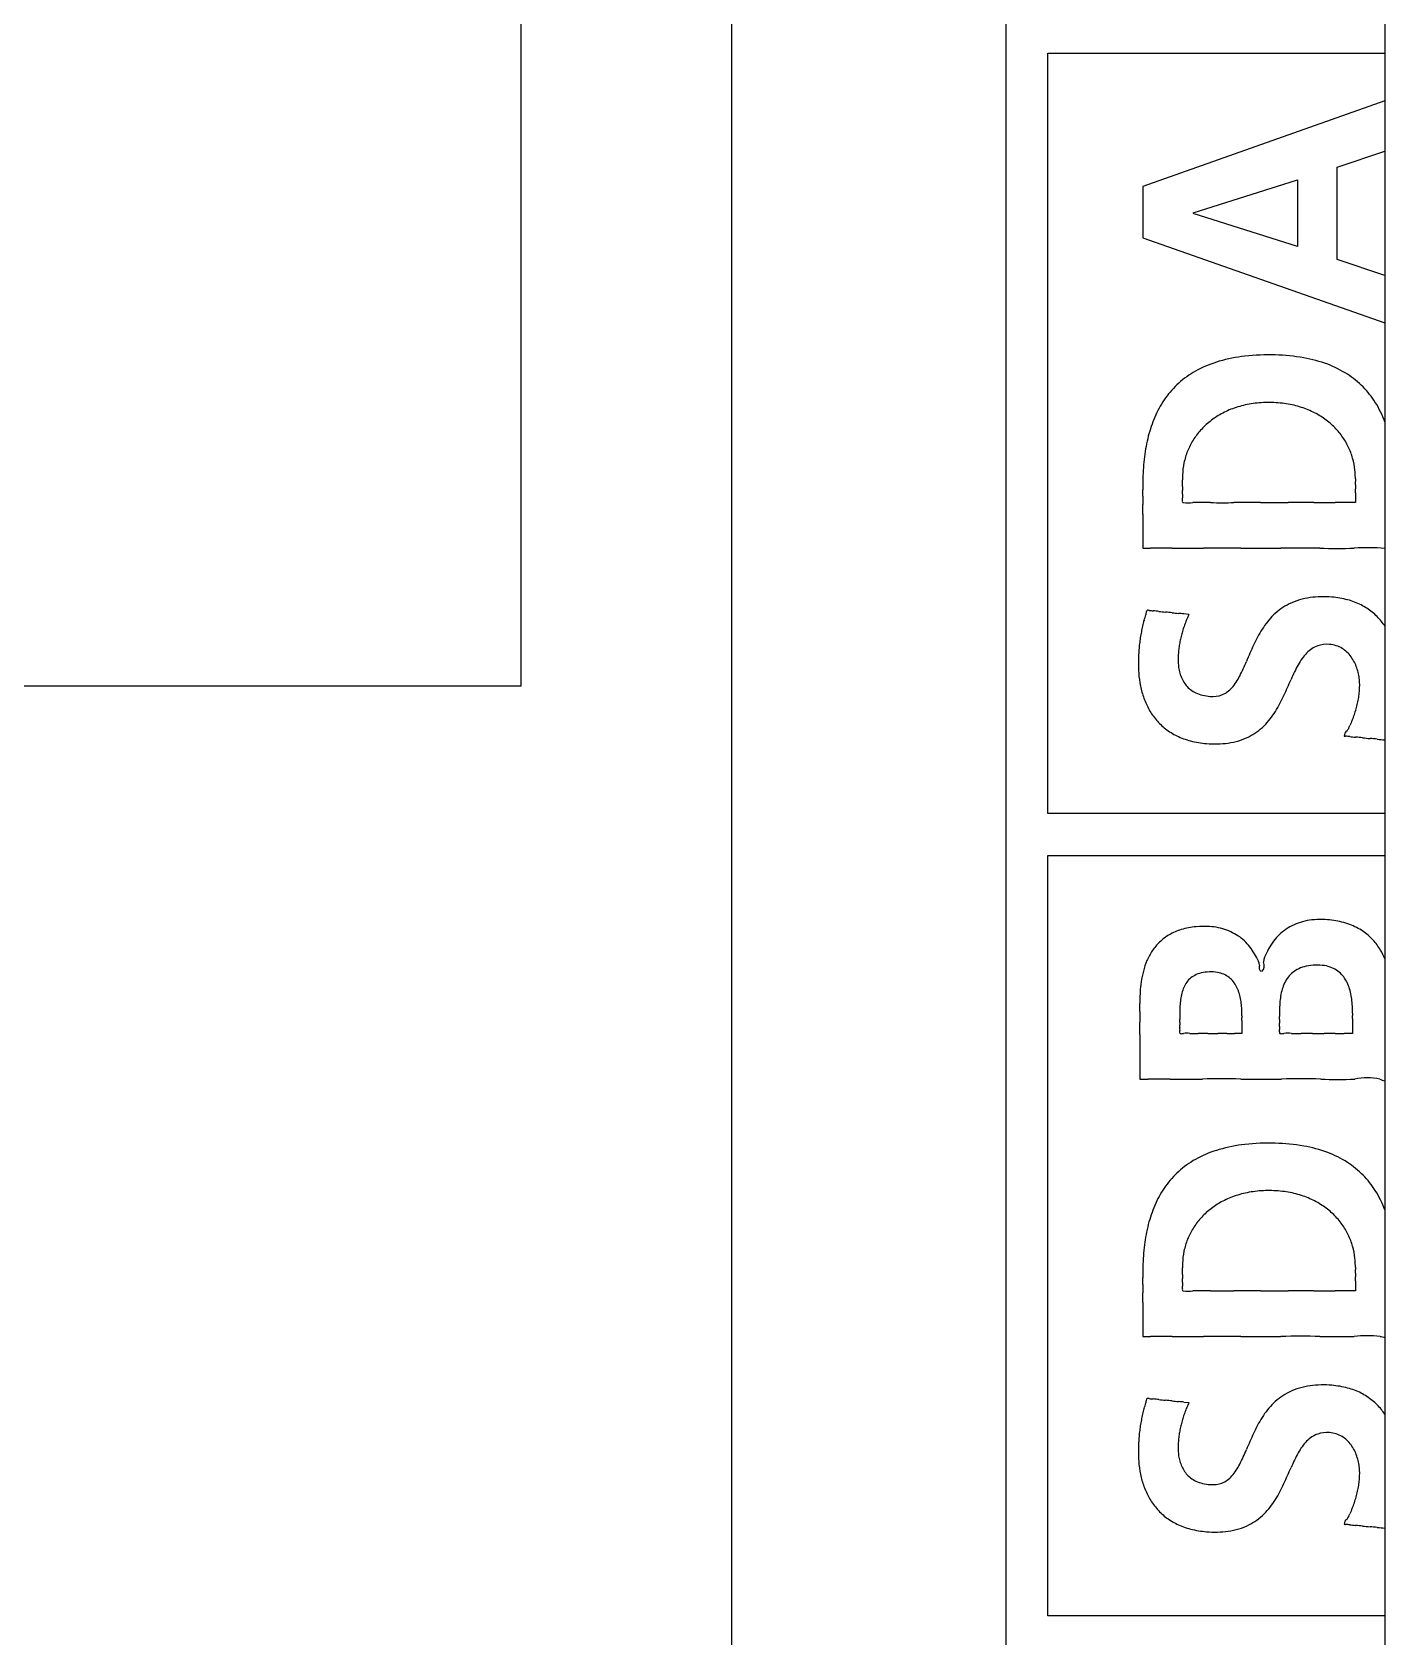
# Model space of a CAD drawing. Header units: millimetres. Extents: x 0 to 900, y 0 to 297.
# Drawn here: x 666.001 to 666.804, y 141.866 to 142.819 of the extents above; entities that cross this region are included whole.
import ezdxf

# ---------------------------------------------------------------- set-up
doc = ezdxf.new("R2010")
doc.units = ezdxf.units.MM
doc.layers.add('전장품', color=3, linetype='Continuous')

# ---------------------------------------------------------------- blocks, each defined once
blk = doc.blocks.new('STOPPER1')
at = {"layer": '전장품', "color": 0}
for q in [(0, 22.5), (10, -22.5)]:
    blk.add_line((0, -22.5), q, dxfattribs=at)

msp = doc.modelspace()

# ---------------------------------------------------------------- linework, layer by layer
at = {"color": 7, "linetype": 'Continuous'}
for p, q in [((666.41628072, 139.68042821), (666.41628072, 150.80542821)), ((666.80378072, 143.82292946), (666.80378072, 141.34292821)), ((666.57878197, 143.72099946), (666.57878197, 141.43974321)), ((666.60377947, 142.35484571), (666.60377947, 142.80602446)), ((666.60377947, 142.80602446), (666.80378072, 142.80602446)), ((666.80378072, 142.77769446), (666.66004322, 142.72695946)), ((666.77551822, 142.73832821), (666.80378072, 142.74789696)), ((666.69007947, 142.71128446), (666.75189822, 142.73083446)), ((666.75189822, 142.73083446), (666.75189822, 142.69138821)), ((666.77551822, 142.68368071), (666.77551822, 142.73832821)), ((666.66004322, 142.72695946), (666.66004322, 142.69642696)), ((666.75189822, 142.69138821), (666.69007947, 142.71093946)), ((666.66004322, 142.69642696), (666.80378072, 142.64606321)), ((666.80378072, 142.67400571), (666.77551822, 142.68368071)), ((666.78624072, 142.53928821), (666.77428335, 142.53928821)), ((666.78624072, 142.54513621), (666.78624072, 142.53928821)), ((666.66004322, 142.53243796), (666.66004322, 142.51224446)), ((666.66004322, 142.51224446), (666.6647691, 142.51224446)), ((666.68751697, 142.47292696), (666.6845031, 142.47323708)), ((666.80378072, 142.35484571), (666.60377947, 142.35484571)), ((666.60377947, 141.87856196), (666.60377947, 142.32986946)), ((666.60377947, 142.32986946), (666.80378072, 142.32986946)), ((666.71892447, 142.23028208), (666.71892447, 142.22424321)), ((666.78459697, 142.23122571), (666.78459697, 142.22424321)), ((666.65839947, 142.21602558), (666.65839947, 142.19719821)), ((666.6821931, 142.22424321), (666.68199822, 142.22436521)), ((666.71892447, 142.22424321), (666.71775972, 142.22424321)), ((666.74148197, 142.22424321), (666.74125322, 142.22439233)), ((666.78459697, 142.22424321), (666.78322972, 142.22424321)), ((666.65839947, 142.19719821), (666.66327385, 142.19719821)), ((666.78624072, 142.07730958), (666.78624072, 142.07144446)), ((666.66004322, 142.06463671), (666.66004322, 142.04444321)), ((666.78624072, 142.07144446), (666.77428335, 142.07144446)), ((666.66004322, 142.04444321), (666.6647691, 142.04444321)), ((666.6845031, 142.00543583), (666.68751697, 142.00512571)), ((666.80378072, 141.87856196), (666.60377947, 141.87856196))]:
    msp.add_line(p, q, dxfattribs=at)
for centre, radius, start, end in [((666.73074747, 142.53532908), 0.09141525, 96.302678, 106.072256), ((666.73473885, 142.50155296), 0.12542563, 88.196083, 96.421157), ((666.7360581, 142.51348733), 0.1134595, 80.06738, 88.672213), ((666.7417966, 142.54659208), 0.07986113, 69.449562, 80.02599), ((666.71921172, 142.56794508), 0.05667725, 117.794971, 130.323119), ((666.7242956, 142.55798133), 0.06786225, 106.132729, 117.669282), ((666.7479116, 142.56310183), 0.06225562, 57.350392, 69.385517), ((666.75183672, 142.56951646), 0.05473712, 44.558375, 57.187345), ((666.71778385, 142.56989021), 0.0542705, 130.502619, 142.909085), ((666.75118985, 142.56910821), 0.05548463, 32.360002, 44.390021), ((666.7220666, 142.56682108), 0.05953787, 143.038702, 154.233414), ((666.73315947, 142.54157583), 0.05700388, 100.113367, 109.215586), ((666.73469235, 142.53269783), 0.06601313, 91.56564, 100.070079), ((666.73500722, 142.53006033), 0.06865863, 83.336139, 91.768184), ((666.73600897, 142.53834908), 0.06030963, 74.502205, 83.367553), ((666.73786885, 142.54518021), 0.05323, 65.119655, 74.466698), ((666.7441686, 142.56478433), 0.06372988, 20.709409, 32.265023), ((666.73354322, 142.56133858), 0.07225675, 154.274259, 163.687597), ((666.72790122, 142.55240233), 0.04486838, 128.460357, 138.2809), ((666.7294256, 142.55045158), 0.047344, 118.729865, 128.436564), ((666.73128597, 142.54700483), 0.05126075, 109.235306, 118.701442), ((666.73976672, 142.54932121), 0.04867475, 55.464327, 65.095538), ((666.74144547, 142.55179796), 0.04568287, 45.645902, 55.437705), ((666.7537326, 142.55542333), 0.09329487, 163.683679, 171.233751), ((666.7267816, 142.55342108), 0.04335475, 138.301186, 148.157043), ((666.74271272, 142.55311833), 0.04385275, 35.774762, 45.6238), ((666.74366385, 142.55381508), 0.04267375, 25.886071, 35.762377), ((666.78056147, 142.55114746), 0.120462, 171.168519, 177.236097), ((666.7255771, 142.55412871), 0.04195675, 158.085738, 167.944269), ((666.72590935, 142.55397008), 0.04232412, 148.165493, 158.054361), ((666.74414497, 142.55406908), 0.04213012, 16.007896, 25.860939), ((666.72397885, 142.55441496), 0.04033387, 167.867629, 178.090732), ((666.74539435, 142.55439283), 0.04083987, 5.956388, 16.05466), ((666.7413946, 142.55412346), 0.04484625, 0.145879, 5.768383), ((667.21980185, 142.54790496), 0.5597595, 179.896879, 180.103121), ((666.82949972, 142.54879958), 0.16945662, 177.241054, 179.961839), ((667.12372485, 142.54774871), 0.4400845, 179.845605, 180.154395), ((667.03153347, 142.55344183), 0.347892, 179.906606, 180.093394), ((664.27348147, 142.55199283), 2.41016063, 359.979035, 0.020965), ((664.6512061, 142.55002283), 2.03243612, 359.969323, 0.030677), ((666.7432386, 142.55402121), 0.05959662, 178.329243, 180.011756), ((667.50360235, 142.55264721), 0.717362, 179.93858, 180.06142), ((679.6559951, 142.54868096), 12.86975437, 179.994836, 180.005164), ((666.65838347, 142.55382683), 0.127858, 359.815939, 0.184061), ((663.6077576, 142.55085946), 3.17848337, 359.981637, 0.018363), ((680.57540022, 142.54062633), 13.91535725, 179.989712, 180.010288), ((663.51944322, 142.54501121), 3.14060062, 359.965589, 0.034411), ((666.6848356, 142.53995521), 0.00129063, 157.636001, 202.363999), ((666.71212397, 142.54315708), 0.02850162, 177.877445, 182.122555), ((666.56957835, 142.54538771), 0.11406962, 359.409783, 0.590217), ((666.67709735, 142.54127383), 0.00659675, 352.792642, 7.207358), ((666.68420997, 142.54029121), 0.00100337, 235.523586, 268.491883), ((666.6869876, 142.56565383), 0.02651425, 263.929278, 276.070722), ((666.69504147, 142.39075821), 0.14862275, 87.975698, 92.024302), ((666.70724585, 143.19769858), 0.65844712, 269.394831, 270.605169), ((666.72211835, 139.87325758), 2.66604237, 89.829834, 90.170166), ((666.73817672, 152.76898133), 10.22969637, 269.954406, 270.045594), ((666.75393872, 104.90226896), 37.63702012, 89.988398, 90.011602), ((666.76792185, 275.84487296), 133.30558487, 269.997266, 270.002734), ((617.40450897, 142.54632871), 49.38173175, 359.998616, 0.001384), ((610.31643235, 142.53528283), 56.343611, 359.997107, 0.002893), ((666.67113647, -150.28404292), 292.7962875, 89.9987539999, 90.0012460001), ((666.68679322, 227.29221296), 84.779969, 269.9937219998, 270.0062779998), ((666.70721197, 118.57577358), 23.93647337, 89.97336, 90.02664), ((666.7302281, 149.01814271), 6.50590912, 269.895315, 270.104685), ((666.75367722, 140.81671021), 1.69557362, 89.609294, 90.390706), ((666.77539472, 142.93093908), 0.41881775, 268.610588, 271.389412), ((666.79321597, 142.41788958), 0.09466575, 83.592436, 94.644905), ((666.76492097, 142.44178108), 0.04146412, 97.574637, 115.64609), ((666.76722385, 142.42655096), 0.05686563, 84.843609, 97.851925), ((666.76810422, 142.43014346), 0.05321137, 75.24102, 85.439989), ((666.64429147, 142.47629708), 0.01793737, 337.519943, 348.611245), ((666.6650566, 142.47314633), 0.00320487, 133.638454, 187.01116), ((666.66308847, 142.47255808), 0.00291787, 73.462156, 94.7877), ((666.66701097, 142.49367421), 0.01857813, 260.41955, 267.830306), ((666.65928272, 142.39054483), 0.08485587, 82.998605, 85.251252), ((666.70719347, 142.82088133), 0.34814625, 263.80533, 264.444526), ((666.5377781, 141.13574596), 1.34548613, 84.038801, 84.211056), ((667.18836572, 147.41983821), 4.9721945, 264.102922, 264.146935), ((664.87504947, 124.90436058), 17.66181038, 84.119726, 84.13013), ((666.7475701, 142.44397708), 0.06666688, 154.262661, 156.915469), ((666.77058322, 142.43926833), 0.04680938, 134.601264, 147.940505), ((666.76332647, 142.44627746), 0.03672413, 116.439733, 134.218575), ((666.77097197, 142.44151233), 0.04148725, 63.284272, 75.071066), ((666.7728406, 142.44537233), 0.03719925, 50.930529, 63.182175), ((666.77283785, 142.44551258), 0.03709225, 38.887951, 50.790711), ((666.79977797, 142.43410083), 0.14339388, 167.12325, 168.531659), ((666.6933751, 142.45921533), 0.03407875, 162.543106, 168.418803), ((666.74628247, 142.44442246), 0.06530375, 162.264513, 164.984692), ((666.7470186, 142.44418808), 0.06607625, 159.578831, 162.265326), ((666.74742585, 142.44403808), 0.06651025, 156.915032, 159.580127), ((666.80029322, 142.42060308), 0.081896, 147.906387, 155.446431), ((666.7697691, 142.44311521), 0.040986, 33.918197, 38.803523), ((666.75679972, 142.44406283), 0.09931237, 173.367005, 175.470664), ((666.75589247, 142.44413433), 0.098403, 171.250214, 173.347351), ((666.7403401, 142.44665246), 0.0826485, 168.866633, 171.335439), ((666.74206147, 142.44528233), 0.06099225, 170.560819, 173.469275), ((666.74406885, 142.44495733), 0.06302587, 167.751489, 170.568667), ((666.74521172, 142.44470808), 0.0641955, 164.98322, 167.75047), ((667.01848047, 142.32092033), 0.32177587, 155.446011, 157.303511), ((666.7700271, 142.43765683), 0.01773412, 110.272514, 135.733503), ((666.76940985, 142.43791908), 0.01728113, 84.869239, 108.653937), ((666.76963472, 142.43753871), 0.01764175, 72.544338, 85.707066), ((666.76998347, 142.43892183), 0.01621787, 58.876818, 72.253819), ((666.7333471, 142.44350521), 0.07588687, 179.268687, 184.128096), ((666.76313472, 142.44343846), 0.1056735, 177.407518, 179.438599), ((666.7649356, 142.44342746), 0.107473, 175.475475, 177.445092), ((666.71444847, 142.44572983), 0.03336825, 179.445722, 184.785217), ((666.73440047, 142.44568896), 0.05331988, 176.289911, 179.609139), ((666.7423051, 142.44528208), 0.06123438, 173.495007, 176.388611), ((666.60434697, 142.49383871), 0.12700875, 333.094475, 337.423184), ((666.77980297, 142.42859896), 0.03105887, 136.355521, 152.181543), ((666.76939835, 142.43801621), 0.01729562, 46.568612, 58.768208), ((666.76758447, 142.43612108), 0.01991887, 35.947659, 46.527196), ((666.76459272, 142.43394333), 0.02361938, 26.964312, 35.963814), ((666.76118572, 142.43218608), 0.02745275, 19.226268, 27.009152), ((666.7167831, 142.44246546), 0.05929138, 184.278205, 191.714342), ((666.7072381, 142.44524183), 0.02614262, 185.037608, 192.117524), ((666.7051336, 142.44474321), 0.02398025, 192.008235, 199.901491), ((666.7019241, 142.44358196), 0.02056712, 199.903148, 209.229329), ((666.68876672, 142.45051158), 0.0321235, 318.954869, 333.871158), ((666.2920416, 142.63161358), 0.49688512, 335.408518, 336.613859), ((666.8444791, 142.39299008), 0.10488612, 151.465337, 156.753733), ((666.7581651, 142.43111871), 0.0306565, 12.333275, 19.250703), ((666.75873972, 142.43117496), 0.03008312, 5.596305, 12.462314), ((666.71001197, 142.44099408), 0.0523625, 191.642079, 199.935264), ((666.69975872, 142.44237521), 0.01808813, 209.242852, 220.017748), ((666.69881222, 142.44161408), 0.016874, 220.105045, 232.041096), ((666.69904135, 142.44196908), 0.01729488, 232.166132, 244.568212), ((666.70023322, 142.44461058), 0.02019237, 244.732672, 256.462271), ((666.70136135, 142.44923321), 0.0249505, 256.428569, 267.255788), ((666.7015371, 142.44138258), 0.01712625, 265.410532, 288.666234), ((666.70108585, 142.43979908), 0.01579812, 292.056675, 318.918151), ((666.66490947, 142.46096508), 0.08682237, 328.316591, 335.410497), ((666.73695135, 142.43161583), 0.05188937, 351.250094, 355.10077), ((666.74372047, 142.43112071), 0.04510275, 354.993003, 359.415525), ((666.75585035, 142.43103508), 0.03297275, 359.349321, 5.348718), ((666.70290635, 142.43842333), 0.04480613, 199.943, 209.498969), ((666.69838835, 142.43588883), 0.03962587, 209.526044, 220.288394), ((666.6987466, 142.44003233), 0.04703388, 315.194871, 328.366409), ((666.72120422, 142.43588346), 0.06822263, 340.864774, 343.826734), ((666.7330011, 142.43233158), 0.05590338, 343.955096, 347.555111), ((666.73470485, 142.43199858), 0.054168, 347.510785, 351.211377), ((666.69650697, 142.43436221), 0.03720362, 220.368723, 232.029062), ((666.70677547, 142.43239758), 0.035958, 296.895913, 314.810739), ((666.7723536, 142.41034833), 0.01112675, 323.935801, 342.320463), ((666.9150111, 142.35025783), 0.1437185, 155.343873, 156.758982), ((666.74196035, 142.42829708), 0.046128, 336.918543, 341.316079), ((666.69712685, 142.43529046), 0.03831675, 232.152218, 244.024559), ((666.69926135, 142.43981208), 0.04331662, 244.105922, 255.499257), ((666.70224422, 142.45198221), 0.05584613, 255.662903, 265.537705), ((666.7030041, 142.45294121), 0.0568655, 264.849543, 277.85207), ((666.7054171, 142.43636246), 0.04011275, 277.672902, 296.064392), ((666.78034135, 142.40397571), 0.003352, 257.016055, 272.431305), ((666.78334147, 142.40061658), 0.00375437, 122.070491, 178.582498), ((666.77939222, 142.37567746), 0.02497325, 81.951922, 87.495438), ((666.7953881, 142.51667783), 0.11694312, 263.864204, 265.583157), ((666.74694847, 141.95036408), 0.4514435, 84.458534, 84.988827), ((666.87259635, 143.26414271), 0.8683305, 264.577688, 264.869672), ((666.76119285, 142.01066721), 0.39008687, 84.41165, 85.035711), ((666.81021072, 142.49850546), 0.10021425, 263.680392, 266.321237), ((666.76498872, 142.25174208), 0.0401165, 92.317832, 100.545096), ((666.76551622, 142.23904046), 0.05282912, 81.392609, 92.332302), ((666.6910621, 142.25666658), 0.03027425, 120.419021, 133.893822), ((666.69261922, 142.25380008), 0.03353487, 106.855282, 120.233518), ((666.6955871, 142.24342258), 0.0443275, 95.00127, 106.637212), ((666.6964781, 142.23913071), 0.04868338, 86.258063, 95.605628), ((666.69702935, 142.24846958), 0.03932837, 78.240973, 86.171411), ((666.69794385, 142.25305246), 0.03465538, 69.620933, 78.177129), ((666.69869185, 142.25510821), 0.03246775, 60.805387, 69.595047), ((666.69967535, 142.25684883), 0.03046862, 51.683104, 60.823396), ((666.76417935, 142.25847058), 0.03353863, 128.960864, 137.924961), ((666.76284847, 142.25994433), 0.031556, 119.196026, 128.76437), ((666.76366447, 142.25849446), 0.03321963, 109.958122, 119.204846), ((666.76405335, 142.25744783), 0.03433613, 100.752964, 109.971776), ((666.76691022, 142.24485733), 0.04687188, 69.896092, 82.01334), ((666.77032997, 142.25474471), 0.036412, 55.956297, 69.601501), ((666.77142385, 142.25655383), 0.03430063, 42.522747, 55.778658), ((666.6963786, 142.25297008), 0.036757, 146.445068, 156.801366), ((666.69199197, 142.25583908), 0.0315155, 134.068945, 146.383625), ((666.69831797, 142.25532971), 0.03250238, 42.984698, 51.465994), ((666.7033761, 142.25964108), 0.02586425, 32.930634, 43.637644), ((666.59101485, 142.19479508), 0.1555665, 28.670746, 30.478781), ((666.83064035, 142.22363583), 0.10843625, 150.683717, 153.538471), ((666.7594231, 142.26237258), 0.027395, 137.316416, 148.394175), ((666.76952497, 142.25493721), 0.03679288, 30.60775, 42.379509), ((666.76386035, 142.25161333), 0.04336075, 22.977586, 30.576873), ((666.70417385, 142.24961508), 0.0452435, 156.784855, 165.118732), ((666.72016847, 142.26387696), 0.00920462, 5.28662, 37.123142), ((666.73246097, 142.26350021), 0.00335837, 158.610831, 229.847956), ((666.72713747, 142.26454133), 0.00508775, 314.831204, 24.757542), ((666.74222322, 142.26604258), 0.0104845, 145.675302, 176.558317), ((666.76152385, 142.24333408), 0.0212765, 102.064492, 114.775833), ((666.76333047, 142.23477296), 0.03002613, 91.486465, 102.021053), ((666.76368472, 142.23696071), 0.02785125, 81.252168, 92.331838), ((666.76487285, 142.24519646), 0.01953075, 67.627068, 81.022731), ((666.76589397, 142.24782221), 0.01671412, 53.304568, 67.437834), ((666.7247491, 142.24515833), 0.06632425, 171.548614, 176.91434), ((666.71512947, 142.24667921), 0.05658563, 165.094619, 171.640293), ((666.70059635, 142.24438446), 0.01767325, 147.49524, 159.035159), ((666.6976706, 142.24621058), 0.0142245, 133.19292, 147.365524), ((666.69734147, 142.24644721), 0.013827, 117.632857, 132.870049), ((666.6985956, 142.24387233), 0.01669, 103.213021, 117.347349), ((666.70025985, 142.23663846), 0.02411287, 91.572342, 103.133969), ((666.7006206, 142.23733171), 0.02343287, 80.817019, 92.500578), ((666.70164035, 142.24404946), 0.0166385, 66.650935, 80.591669), ((666.70245022, 142.24607246), 0.01446037, 51.869296, 66.420292), ((666.7020796, 142.24570446), 0.01497875, 38.119434, 51.62316), ((666.6996921, 142.24386933), 0.01798987, 26.723336, 38.023869), ((666.76665697, 142.24358958), 0.02480337, 154.584819, 163.884998), ((666.76163022, 142.24596946), 0.01924162, 142.84735, 154.561447), ((666.75964247, 142.24741908), 0.01678188, 129.155296, 142.693449), ((666.7599071, 142.24697258), 0.01729538, 114.963868, 128.901093), ((666.76576672, 142.24776808), 0.01683363, 39.687524, 53.067522), ((666.7635871, 142.24600883), 0.0196345, 28.139345, 39.57646), ((666.75884985, 142.24347646), 0.02500613, 18.970355, 28.136641), ((666.98262185, 142.24312721), 0.32422438, 179.801268, 180.198732), ((666.74924247, 142.24402558), 0.09084325, 177.03248, 179.857362), ((666.71866347, 142.23929133), 0.03649225, 167.533035, 173.575375), ((666.70714547, 142.24186458), 0.02469038, 159.012604, 167.59383), ((666.69481085, 142.24140558), 0.02345762, 17.843506, 26.736958), ((666.6873476, 142.23897458), 0.03130687, 11.051867, 17.893373), ((666.67725772, 142.23697408), 0.04159312, 5.871032, 11.09205), ((666.7891276, 142.23880496), 0.04781862, 170.839286, 175.959031), ((666.7753936, 142.24104208), 0.03390375, 163.847152, 170.876572), ((666.7514666, 142.24091283), 0.03282175, 11.858428, 19.012716), ((666.74144147, 142.23877933), 0.04307138, 6.365097, 11.895501), ((675.51964935, 142.23416033), 8.8612505, 179.979438, 180.020562), ((664.69595797, 142.23967146), 1.96244288, 359.931941, 0.068059), ((666.91695785, 142.23450921), 0.23495963, 179.769365, 180.014239), ((669.43364635, 142.23405758), 2.75164813, 179.991812, 180.008188), ((666.77829147, 142.23521733), 0.09629163, 177.490452, 179.858565), ((666.73865172, 142.23699371), 0.05661225, 173.528188, 177.529864), ((666.66618822, 142.23578083), 0.05272662, 1.839449, 5.930483), ((666.6465461, 142.23516608), 0.07237838, 0.03376, 1.826665), ((668.0511836, 142.23404208), 1.33225925, 179.975741, 180.024259), ((666.48147185, 142.23490746), 0.23745275, 359.927303, 0.072697), ((668.11008985, 142.23624721), 1.36883675, 179.979869, 180.020131), ((666.87707922, 142.23678433), 0.135826, 179.549002, 180.023693), ((683.13595872, 142.23501833), 16.3947055, 179.997386, 180.002614), ((666.80847085, 142.23736796), 0.06721513, 175.899062, 179.586106), ((666.7307486, 142.23752646), 0.05383725, 2.021297, 6.428567), ((666.71132635, 142.23686896), 0.07327062, 0.041603, 1.999462), ((668.13578335, 142.23557321), 1.3511865, 179.972344, 180.027656), ((660.79776647, 142.23405708), 5.9868305, 359.991731, 0.008269), ((666.54377097, 142.23657383), 0.24082638, 359.917121, 0.082879), ((630.48146035, 142.22730858), 36.17693925, 359.994185, 0.005815), ((666.6827851, 142.22470571), 0.00085738, 156.600245, 203.399755), ((666.70071047, 142.22692596), 0.0187265, 177.759844, 182.240156), ((666.96712935, 142.23010983), 0.28513225, 179.834758, 180.165242), ((666.6071296, 142.22847271), 0.074873, 359.376474, 0.623526), ((665.6193351, 142.23168683), 1.06266338, 359.959316, 0.040684), ((672.12835785, 142.23305283), 5.44635963, 179.993567, 180.006433), ((666.67769685, 142.22562008), 0.0043395, 352.400314, 7.599686), ((690.6201826, 142.23113283), 23.90125812, 179.997961, 180.002039), ((660.81595672, 142.23273083), 5.90296787, 359.992747, 0.007253), ((666.74222172, 142.22480883), 0.00105425, 156.729769, 203.270231), ((666.7642561, 142.22752446), 0.02302025, 177.771115, 182.228885), ((667.09240485, 142.23141871), 0.35115313, 179.835891, 180.164109), ((665.3984116, 142.23334746), 1.34284187, 359.960621, 0.039379), ((666.6492076, 142.22941633), 0.092051, 359.379683, 0.620317), ((666.7359651, 142.22592733), 0.0053345, 352.438895, 7.561105), ((691.02541522, 142.23220933), 24.24081825, 179.997675, 180.002325), ((806.09983872, 142.21983121), 139.44143925, 179.998436, 180.001564), ((666.68320235, 142.22776921), 0.00366762, 254.028088, 285.971912), ((666.68610097, 142.20410496), 0.02022675, 84.639924, 95.360076), ((666.69049347, 142.31365146), 0.08944325, 268.396415, 271.603585), ((666.69584622, 141.86216158), 0.36209287, 89.549062, 90.450938), ((666.70162585, 143.61358396), 1.38934388, 269.879177, 270.120823), ((666.7072986, 137.11258583), 5.11165812, 89.969253, 90.030747), ((666.71233135, 160.32909121), 18.10484813, 269.992754, 270.007246), ((666.71619035, 79.69729358), 62.52694962, 89.9985620001, 90.0014379999), ((666.7426666, 142.22821721), 0.00414688, 253.401592, 286.598408), ((666.74606897, 142.20151108), 0.02284012, 84.427614, 95.572386), ((666.75122485, 142.32518496), 0.1009845, 268.332827, 271.667173), ((666.75750797, 141.81544733), 0.40880963, 89.531179, 90.468821), ((666.76429197, 143.79283296), 1.5685935, 269.874385, 270.125615), ((666.77095072, 136.45309321), 5.77115088, 89.968034, 90.031966), ((666.77685797, 162.66493083), 20.44068775, 269.992467, 270.007533), ((666.7813876, 71.63023958), 70.59400362, 89.9985050002, 90.0014950002), ((666.66982822, 17.09166621), 125.10553225, 89.9969980001, 90.0030019999), ((666.68591835, 178.37708233), 36.17988537, 269.984899, 270.015101), ((666.70683547, 132.00097396), 10.19623063, 89.936044, 90.063956), ((666.73030822, 144.96078708), 2.76361525, 269.749321, 270.250679), ((666.75406485, 141.48027083), 0.71702225, 89.067804, 90.932196), ((666.77583385, 142.37261158), 0.17570412, 266.703453, 273.296547), ((666.79334372, 142.15881121), 0.03909488, 79.0798, 100.9202), ((666.80432285, 142.20290983), 0.00673713, 237.971864, 265.384351), ((666.73074447, 142.06740821), 0.09149238, 96.295425, 106.056351), ((666.73473885, 142.03357096), 0.12556387, 88.198039, 96.414019), ((666.73605872, 142.04552708), 0.11357612, 80.078027, 88.67392), ((666.7191876, 142.10010783), 0.05666825, 117.772098, 130.298738), ((666.72428472, 142.09010983), 0.06788975, 106.116425, 117.646703), ((666.74180222, 142.07869346), 0.07991625, 69.468589, 80.036952), ((666.74792722, 142.09524558), 0.06226725, 57.37437, 69.404931), ((666.7177416, 142.10207571), 0.0542325, 130.478369, 142.888378), ((666.7518676, 142.10168946), 0.05471587, 44.581874, 57.211476), ((666.75124022, 142.10130021), 0.05543625, 32.378155, 44.413221), ((666.7220036, 142.09902033), 0.05947475, 143.018424, 154.219548), ((666.73316585, 142.07388821), 0.05693425, 100.132372, 109.246785), ((666.7346931, 142.06505733), 0.06589612, 91.569032, 100.088763), ((666.7350071, 142.06243271), 0.06852875, 83.323369, 91.771457), ((666.7360056, 142.07068033), 0.06022112, 74.475504, 83.354525), ((666.74423997, 142.09698696), 0.06365812, 20.719754, 32.282753), ((666.73346122, 142.09354396), 0.07217387, 154.260714, 163.680438), ((666.72946147, 142.08268321), 0.04736063, 118.768526, 128.47624), ((666.73130435, 142.07927371), 0.05123625, 109.266747, 118.740012), ((666.73785597, 142.07746596), 0.05318775, 65.083307, 74.439702), ((666.73973822, 142.08156671), 0.04867563, 55.424315, 65.059032), ((666.74139785, 142.08401196), 0.0457205, 45.608541, 55.397719), ((666.75364147, 142.08762883), 0.09320325, 163.67663, 171.231316), ((666.7268516, 142.08561108), 0.04342525, 138.335637, 148.182337), ((666.72795635, 142.08460696), 0.044918, 128.499928, 138.315623), ((666.74264772, 142.08531271), 0.04391675, 35.745321, 45.58665), ((666.74359022, 142.08600208), 0.04274887, 25.867499, 35.733297), ((666.78048885, 142.08334896), 0.12038925, 171.166081, 177.236013), ((666.72563822, 142.08632033), 0.0420185, 158.099402, 167.948435), ((666.7259826, 142.08615721), 0.04239888, 148.19039, 158.068422), ((666.74407635, 142.08625808), 0.04219987, 16.000204, 25.842745), ((666.7240041, 142.08661371), 0.04035913, 167.871254, 178.090139), ((666.74535422, 142.08658933), 0.04088013, 5.955738, 16.04756), ((666.8294661, 142.08099858), 0.16942288, 177.24078, 179.96194), ((667.0325471, 142.08563933), 0.34890562, 179.906607, 180.093393), ((664.64717472, 142.08221021), 2.0364675, 359.969295, 0.030705), ((666.74328097, 142.08622046), 0.059639, 178.329835, 180.011995), ((664.26574422, 142.08418608), 2.417898, 359.979041, 0.020959), ((666.74137235, 142.08632258), 0.04486863, 0.146596, 5.766969), ((667.50395285, 142.08484233), 0.7177125, 179.938431, 180.061569), ((679.66228422, 142.08086446), 12.8760435, 179.994824, 180.005176), ((666.65832097, 142.08602546), 0.1279205, 359.815494, 0.184506), ((663.60620435, 142.08304933), 3.18003663, 359.981592, 0.018408), ((667.21982147, 142.08010371), 0.55977913, 179.896882, 180.103118), ((680.57588922, 142.07282508), 13.91584625, 179.989712, 180.010288), ((663.51933285, 142.07720996), 3.140711, 359.96559, 0.03441), ((666.6848381, 142.07211333), 0.0012935, 157.620474, 202.379526), ((666.71218622, 142.07532458), 0.02856387, 177.875912, 182.124088), ((667.12468222, 142.07992958), 0.44104188, 179.845492, 180.154508), ((666.56932897, 142.07756171), 0.114319, 359.409356, 0.590644), ((666.6770831, 142.07343596), 0.00661125, 352.787454, 7.212546), ((617.38038622, 142.07850546), 49.4058545, 359.998613, 0.001387), ((610.3144506, 142.06748158), 56.34559275, 359.997107, 0.002893), ((666.68421122, 142.07244921), 0.00100512, 235.50084, 268.416654), ((666.6869876, 142.09763108), 0.02633637, 263.888108, 276.111892), ((666.69504147, 141.92391958), 0.14761825, 87.961918, 92.038082), ((666.70724585, 142.72540083), 0.65399337, 269.39071, 270.60929), ((666.72211835, 139.42344821), 2.648008, 89.828675, 90.171325), ((666.73817672, 152.23193871), 10.1604975, 269.954096, 270.045904), ((666.75393872, 104.68902096), 37.38242425, 89.988318, 90.011682), ((666.76792185, 274.47528171), 132.40383737, 269.9972469998, 270.0027529998), ((666.67113647, -150.75183667), 292.79628, 89.9987539999, 90.0012460001), ((666.68679322, 226.82441196), 84.77996925, 269.9937219998, 270.0062779998), ((666.70721197, 118.10797233), 23.93647337, 89.97336, 90.02664), ((666.7302281, 148.55034146), 6.50590912, 269.895315, 270.104685), ((666.75367722, 140.34890896), 1.69557362, 89.609294, 90.390706), ((666.77539472, 142.46313783), 0.41881775, 268.610588, 271.389412), ((666.79321597, 141.95008833), 0.09466575, 85.355095, 94.644905), ((666.8049766, 142.06103921), 0.01709363, 256.140741, 265.988202), ((666.76722385, 141.95874896), 0.05686637, 84.843646, 97.851793), ((666.76810422, 141.96234221), 0.05321137, 75.241018, 85.439992), ((666.66505647, 142.00534521), 0.00320463, 133.637216, 187.008622), ((666.66308847, 142.00475696), 0.00291763, 73.461571, 94.788286), ((666.66701097, 142.02587196), 0.01857712, 260.419346, 267.83051), ((666.65928322, 141.92274821), 0.08485112, 82.998543, 85.251314), ((666.70719147, 142.35306108), 0.34812712, 263.805313, 264.444544), ((666.53778572, 140.66801846), 1.345412, 84.038796, 84.211061), ((667.18833772, 146.95176458), 4.97192063, 264.102921, 264.146936), ((664.8751491, 124.43752708), 17.6608375, 84.119726, 84.130131), ((666.76332622, 141.97847621), 0.03672413, 116.439224, 134.217941), ((666.76492097, 141.97397921), 0.04146475, 97.574458, 115.645605), ((666.77097197, 141.97371108), 0.04148725, 63.284273, 75.071066), ((666.7728406, 141.97757108), 0.03719925, 50.930529, 63.182175), ((666.77283785, 141.97771133), 0.03709225, 38.887951, 50.790711), ((666.79974935, 141.96630646), 0.14336462, 167.123179, 168.531884), ((666.69337222, 141.99141508), 0.03407588, 162.542618, 168.418688), ((666.64429035, 142.00849696), 0.01793875, 337.519683, 348.609596), ((666.74628247, 141.97662121), 0.06530375, 162.264513, 164.984692), ((666.7470186, 141.97638683), 0.06607625, 159.578831, 162.265326), ((666.74742585, 141.97623683), 0.06651025, 156.915032, 159.580127), ((666.7475701, 141.97617583), 0.06666688, 154.262661, 156.915469), ((666.80029085, 141.95280271), 0.08189362, 147.905838, 155.445968), ((666.77058235, 141.97146746), 0.04680862, 134.600648, 147.939938), ((666.7697691, 141.97531396), 0.040986, 33.918197, 38.803523), ((666.75680747, 141.97626146), 0.09932012, 173.367254, 175.470825), ((666.75589722, 141.97633333), 0.09840762, 171.250496, 173.347607), ((666.74033947, 141.97885221), 0.08264787, 168.866839, 171.335725), ((666.74206147, 141.97748108), 0.06099238, 170.560819, 173.469274), ((666.74406885, 141.97715608), 0.06302587, 167.751489, 170.568668), ((666.74521172, 141.97690683), 0.0641955, 164.98322, 167.75047), ((667.0184696, 141.85312183), 0.321765, 155.445551, 157.303081), ((666.76940985, 141.97011758), 0.01728138, 84.869248, 108.653627), ((666.76963472, 141.96973721), 0.017642, 72.544463, 85.707046), ((666.76313935, 141.97563708), 0.10567812, 177.407572, 179.438598), ((666.7649441, 141.97562596), 0.10748162, 175.475632, 177.445152), ((666.71444735, 141.97792858), 0.03336712, 179.445678, 184.7853), ((666.73440072, 141.97788771), 0.05332013, 176.289918, 179.609132), ((666.74230497, 141.97748083), 0.06123425, 173.495005, 176.388613), ((666.60435135, 142.02603746), 0.12700438, 333.093978, 337.422759), ((666.77980235, 141.96079796), 0.03105825, 136.354912, 152.181003), ((666.77002697, 141.96985546), 0.01773412, 110.272087, 135.732823), ((666.76998347, 141.97112033), 0.01621812, 58.877158, 72.253942), ((666.76939835, 141.97021471), 0.017296, 46.569234, 58.768564), ((666.76758447, 141.96831971), 0.019919, 35.948509, 46.527826), ((666.7645931, 141.96614208), 0.02361913, 26.965302, 35.964667), ((666.7333466, 141.97570396), 0.07588637, 179.26868, 184.128111), ((666.71678122, 141.97466408), 0.05928937, 184.27822, 191.714513), ((666.70723597, 141.97744046), 0.0261405, 185.037694, 192.117972), ((666.70513085, 141.97694171), 0.0239775, 192.008695, 199.902504), ((666.70192172, 141.97578046), 0.02056475, 199.904177, 209.230985), ((666.68876747, 141.98271133), 0.03212288, 318.954269, 333.870643), ((666.8444756, 141.92518983), 0.10488275, 151.46482, 156.753297), ((666.76118697, 141.96438508), 0.02745163, 19.227276, 27.010149), ((666.75816722, 141.96331808), 0.03065438, 12.334201, 19.251698), ((666.75874447, 141.96337496), 0.03007838, 5.596794, 12.463318), ((666.71000935, 141.97319258), 0.05235988, 191.642254, 199.935694), ((666.69975685, 141.97457396), 0.01808637, 209.244537, 220.019958), ((666.6988111, 141.97381333), 0.016873, 220.107285, 232.043519), ((666.69904072, 141.97416921), 0.01729488, 232.168561, 244.570325), ((666.7002331, 141.97681171), 0.02019337, 244.734754, 256.463597), ((666.70108597, 141.97199908), 0.01579812, 292.056193, 318.917488), ((666.29205872, 142.16380946), 0.49686812, 335.408058, 336.613418), ((666.73694435, 141.96381558), 0.05189638, 351.250739, 355.101196), ((666.74371447, 141.96332046), 0.04510875, 354.993356, 359.415737), ((666.75585347, 141.96323483), 0.0329695, 359.349411, 5.34896), ((666.70290397, 141.97062183), 0.04480375, 199.943439, 209.499713), ((666.70136135, 141.98143533), 0.02495262, 256.429851, 267.256117), ((666.7015371, 141.97358308), 0.01712675, 265.410784, 288.66575), ((666.66491197, 141.99316408), 0.08682, 328.316046, 335.410034), ((666.72120497, 141.96808146), 0.06822175, 340.865201, 343.827282), ((666.73299985, 141.96453033), 0.0559045, 343.955653, 347.555741), ((666.73470147, 141.96419783), 0.05417125, 347.511412, 351.211995), ((666.69838647, 141.96808746), 0.039624, 209.526802, 220.289419), ((666.69650572, 141.96656146), 0.0372025, 220.369762, 232.030215), ((666.70677572, 141.96459771), 0.035958, 296.895401, 314.8101), ((666.6987476, 141.97223183), 0.04703313, 315.194254, 328.365847), ((666.7723536, 141.94254696), 0.01112675, 323.935804, 342.320626), ((666.9150211, 141.88245271), 0.14372937, 155.344123, 156.759137), ((666.7419611, 141.96049533), 0.046127, 336.918806, 341.316508), ((666.69712622, 141.96749046), 0.03831675, 232.153376, 244.025602), ((666.6992611, 141.97201308), 0.04331762, 244.106955, 255.49996), ((666.7022441, 141.98418458), 0.0558485, 255.663587, 265.537946), ((666.7054171, 141.96856296), 0.04011325, 277.672706, 296.063915), ((666.78034135, 141.93617446), 0.003352, 257.016059, 272.431301), ((666.78334147, 141.93281533), 0.00375437, 122.0705, 178.582515), ((666.77939222, 141.90787621), 0.02497325, 81.951924, 87.495437), ((666.7953881, 142.04887671), 0.11694312, 263.864204, 265.583156), ((666.74694847, 141.48256258), 0.45144375, 84.458534, 84.988826), ((666.87259635, 142.79634171), 0.86833062, 264.577688, 264.869672), ((666.76119285, 141.54286596), 0.390087, 84.41165, 85.035711), ((666.81021072, 142.03070421), 0.10021425, 263.680392, 266.321237), ((666.7030041, 141.98514308), 0.05686737, 264.84976, 277.851854)]:
    msp.add_arc(centre, radius, start, end, dxfattribs=at)

# ---------------------------------------------------------------- block references
at = {"xscale": -0.125, "yscale": 0.125, "zscale": 0.125}
msp.add_blockref('STOPPER1', (666.29128072, 145.24292825), dxfattribs=at)

doc.saveas('drawing.dxf')
